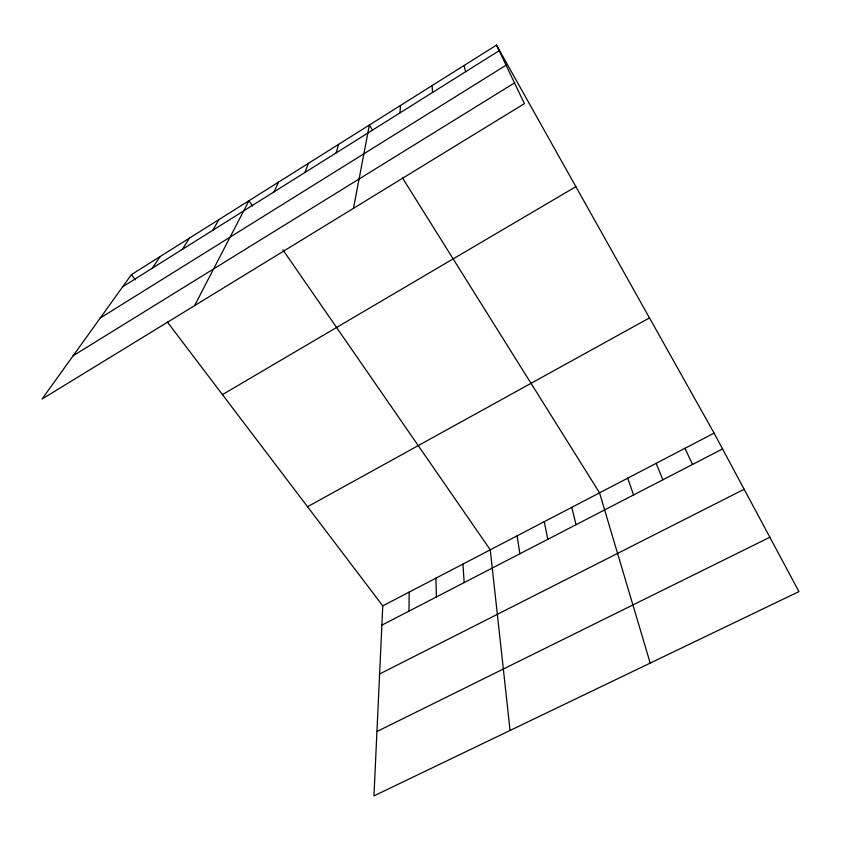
<?xml version="1.0" encoding="UTF-8"?>
<svg xmlns="http://www.w3.org/2000/svg" width="841" height="841" viewBox="0 0 841 841"><rect width="100%" height="100%" fill="white"/><g stroke="black" fill="none" stroke-linecap="round" stroke-linejoin="round"><path stroke-width="1.26" d="M408.978 611.123L409.178 592.106M167.359 322.008L382.771 605.877L373.951 795.891L798.95 591.601L714.093 433.126L496.495 45.109L131.406 274.618L42.05 399.055L524.406 103.643L496.495 45.109M399.969 112.894L400.495 105.461M353.483 208.316L369.367 125.025L372.721 130.397M336.148 152.915L338.65 144.337M304.905 172.51L308.353 163.375M274.082 191.832L278.466 182.171M194.555 305.661L248.968 200.715L252.615 205.992M212.794 230.266L218.975 219.564M182.339 249.356L189.393 238.161M152.295 268.195L160.2 256.516M122.67 286.781L499.155 50.691M100.195 318.077L506.072 65.199M73.135 355.764L514.524 82.912M222.455 394.618L575.885 186.67M307.543 506.734L649.483 317.909M382.771 605.877L714.093 433.126M381.877 625.147L722.545 448.926M379.606 674.009L744.148 489.262M376.936 731.523L769.841 537.241M131.406 274.618L135.348 279.822M282.839 249.735L490.271 549.835L510.067 730.461M402.555 178.061L599.559 492.847L650.198 663.107M684.952 448.327L692.532 464.453M656.148 463.338L662.876 479.791M627.691 478.182L633.578 494.939M464.053 65.503L465.62 71.727M571.764 507.344L576.043 524.71M544.285 521.672L547.785 539.323M517.12 535.833L519.864 553.767M432.053 85.624L432.558 92.457M462.918 564.09L464.169 582.571M435.89 578.177L436.405 596.931"/></g></svg>
